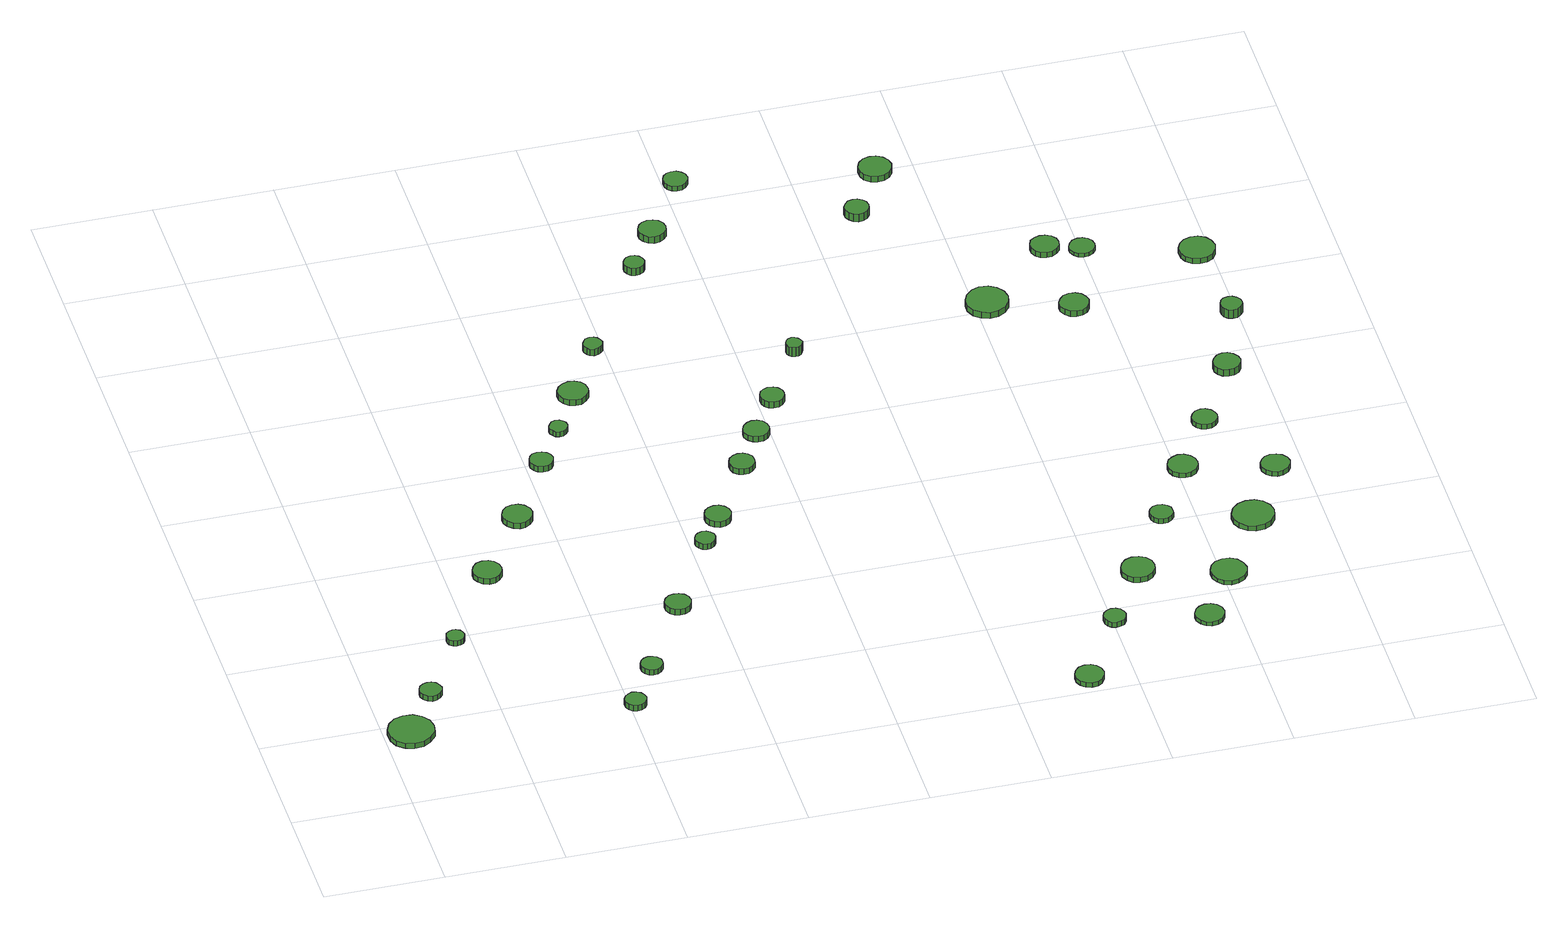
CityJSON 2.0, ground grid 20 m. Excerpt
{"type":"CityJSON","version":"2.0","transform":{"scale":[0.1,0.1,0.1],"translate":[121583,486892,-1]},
"CityObjects":{
"tree1":{"type":"SolitaryVegetationObject","attributes":{"function":"something"},"geometry":[{"type":"MultiSurface","lod":"1","boundaries":[[[0,1,2,3,4,5,6,7,8,9,10,11,12,13,14]],[[15,16,17,18,19,20,21,22,23,24,25,26,27,28,29]],[[0,29,28,1]],[[1,28,27,2]],[[2,27,26,3]],[[3,26,25,4]],[[4,25,24,5]],[[5,24,23,6]],[[6,23,22,7]],[[7,22,21,8]],[[8,21,20,9]],[[9,20,19,10]],[[10,19,18,11]],[[11,18,17,12]],[[12,17,16,13]],[[13,16,15,14]],[[14,15,29,0]]]}]},
"tree2":{"type":"SolitaryVegetationObject","attributes":{"function":"something"},"geometry":[{"type":"MultiSurface","lod":"1","boundaries":[[[30,31,32,33,34,35,36,37,38,39,40,41,42,43,44]],[[45,46,47,48,49,50,51,52,53,54,55,56,57,58,59]],[[30,59,58,31]],[[31,58,57,32]],[[32,57,56,33]],[[33,56,55,34]],[[34,55,54,35]],[[35,54,53,36]],[[36,53,52,37]],[[37,52,51,38]],[[38,51,50,39]],[[39,50,49,40]],[[40,49,48,41]],[[41,48,47,42]],[[42,47,46,43]],[[43,46,45,44]],[[44,45,59,30]]]}]},
"tree3":{"type":"SolitaryVegetationObject","attributes":{"function":"something"},"geometry":[{"type":"MultiSurface","lod":"1","boundaries":[[[60,61,62,63,64,65,66,67,68,69,70,71,72,73,74]],[[75,76,77,78,79,80,81,82,83,84,85,86,87,88,89]],[[60,89,88,61]],[[61,88,87,62]],[[62,87,86,63]],[[63,86,85,64]],[[64,85,84,65]],[[65,84,83,66]],[[66,83,82,67]],[[67,82,81,68]],[[68,81,80,69]],[[69,80,79,70]],[[70,79,78,71]],[[71,78,77,72]],[[72,77,76,73]],[[73,76,75,74]],[[74,75,89,60]]]}]},
"tree4":{"type":"SolitaryVegetationObject","attributes":{"function":"something"},"geometry":[{"type":"MultiSurface","lod":"1","boundaries":[[[90,91,92,93,94,95,96,97,98,99,100,101,102,103,104]],[[105,106,107,108,109,110,111,112,113,114,115,116,117,118,119]],[[90,119,118,91]],[[91,118,117,92]],[[92,117,116,93]],[[93,116,115,94]],[[94,115,114,95]],[[95,114,113,96]],[[96,113,112,97]],[[97,112,111,98]],[[98,111,110,99]],[[99,110,109,100]],[[100,109,108,101]],[[101,108,107,102]],[[102,107,106,103]],[[103,106,105,104]],[[104,105,119,90]]]}]},
"tree5":{"type":"SolitaryVegetationObject","attributes":{"function":"something"},"geometry":[{"type":"MultiSurface","lod":"1","boundaries":[[[120,121,122,123,124,125,126,127,128,129,130,131,132,133,134]],[[135,136,137,138,139,140,141,142,143,144,145,146,147,148,149]],[[120,149,148,121]],[[121,148,147,122]],[[122,147,146,123]],[[123,146,145,124]],[[124,145,144,125]],[[125,144,143,126]],[[126,143,142,127]],[[127,142,141,128]],[[128,141,140,129]],[[129,140,139,130]],[[130,139,138,131]],[[131,138,137,132]],[[132,137,136,133]],[[133,136,135,134]],[[134,135,149,120]]]}]},
"tree6":{"type":"SolitaryVegetationObject","attributes":{"function":"something"},"geometry":[{"type":"MultiSurface","lod":"1","boundaries":[[[150,151,152,153,154,155,156,157,158,159,160,161,162,163,164]],[[165,166,167,168,169,170,171,172,173,174,175,176,177,178,179]],[[150,179,178,151]],[[151,178,177,152]],[[152,177,176,153]],[[153,176,175,154]],[[154,175,174,155]],[[155,174,173,156]],[[156,173,172,157]],[[157,172,171,158]],[[158,171,170,159]],[[159,170,169,160]],[[160,169,168,161]],[[161,168,167,162]],[[162,167,166,163]],[[163,166,165,164]],[[164,165,179,150]]]}]},
"tree7":{"type":"SolitaryVegetationObject","attributes":{"function":"something"},"geometry":[{"type":"MultiSurface","lod":"1","boundaries":[[[180,181,182,183,184,185,186,187,188,189,190,191,192,193,194]],[[195,196,197,198,199,200,201,202,203,204,205,206,207,208,209]],[[180,209,208,181]],[[181,208,207,182]],[[182,207,206,183]],[[183,206,205,184]],[[184,205,204,185]],[[185,204,203,186]],[[186,203,202,187]],[[187,202,201,188]],[[188,201,200,189]],[[189,200,199,190]],[[190,199,198,191]],[[191,198,197,192]],[[192,197,196,193]],[[193,196,195,194]],[[194,195,209,180]]]}]},
"tree8":{"type":"SolitaryVegetationObject","attributes":{"function":"something"},"geometry":[{"type":"MultiSurface","lod":"1","boundaries":[[[210,211,212,213,214,215,216,217,218,219,220,221,222,223,224]],[[225,226,227,228,229,230,231,232,233,234,235,236,237,238,239]],[[210,239,238,211]],[[211,238,237,212]],[[212,237,236,213]],[[213,236,235,214]],[[214,235,234,215]],[[215,234,233,216]],[[216,233,232,217]],[[217,232,231,218]],[[218,231,230,219]],[[219,230,229,220]],[[220,229,228,221]],[[221,228,227,222]],[[222,227,226,223]],[[223,226,225,224]],[[224,225,239,210]]]}]},
"tree9":{"type":"SolitaryVegetationObject","attributes":{"function":"something"},"geometry":[{"type":"MultiSurface","lod":"1","boundaries":[[[240,241,242,243,244,245,246,247,248,249,250,251,252,253,254]],[[255,256,257,258,259,260,261,262,263,264,265,266,267,268,269]],[[240,269,268,241]],[[241,268,267,242]],[[242,267,266,243]],[[243,266,265,244]],[[244,265,264,245]],[[245,264,263,246]],[[246,263,262,247]],[[247,262,261,248]],[[248,261,260,249]],[[249,260,259,250]],[[250,259,258,251]],[[251,258,257,252]],[[252,257,256,253]],[[253,256,255,254]],[[254,255,269,240]]]}]},
"tree10":{"type":"SolitaryVegetationObject","attributes":{"function":"something"},"geometry":[{"type":"MultiSurface","lod":"1","boundaries":[[[270,271,272,273,274,275,276,277,278,279,280,281,282,283,284]],[[285,286,287,288,289,290,291,292,293,294,295,296,297,298,299]],[[270,299,298,271]],[[271,298,297,272]],[[272,297,296,273]],[[273,296,295,274]],[[274,295,294,275]],[[275,294,293,276]],[[276,293,292,277]],[[277,292,291,278]],[[278,291,290,279]],[[279,290,289,280]],[[280,289,288,281]],[[281,288,287,282]],[[282,287,286,283]],[[283,286,285,284]],[[284,285,299,270]]]}]},
"tree11":{"type":"SolitaryVegetationObject","attributes":{"function":"something"},"geometry":[{"type":"MultiSurface","lod":"1","boundaries":[[[300,301,302,303,304,305,306,307,308,309,310,311,312,313,314]],[[315,316,317,318,319,320,321,322,323,324,325,326,327,328,329]],[[300,329,328,301]],[[301,328,327,302]],[[302,327,326,303]],[[303,326,325,304]],[[304,325,324,305]],[[305,324,323,306]],[[306,323,322,307]],[[307,322,321,308]],[[308,321,320,309]],[[309,320,319,310]],[[310,319,318,311]],[[311,318,317,312]],[[312,317,316,313]],[[313,316,315,314]],[[314,315,329,300]]]}]},
"tree12":{"type":"SolitaryVegetationObject","attributes":{"function":"something"},"geometry":[{"type":"MultiSurface","lod":"1","boundaries":[[[330,331,332,333,334,335,336,337,338,339,340,341,342,343,344]],[[345,346,347,348,349,350,351,352,353,354,355,356,357,358,359]],[[330,359,358,331]],[[331,358,357,332]],[[332,357,356,333]],[[333,356,355,334]],[[334,355,354,335]],[[335,354,353,336]],[[336,353,352,337]],[[337,352,351,338]],[[338,351,350,339]],[[339,350,349,340]],[[340,349,348,341]],[[341,348,347,342]],[[342,347,346,343]],[[343,346,345,344]],[[344,345,359,330]]]}]},
"tree13":{"type":"SolitaryVegetationObject","attributes":{"function":"something"},"geometry":[{"type":"MultiSurface","lod":"1","boundaries":[[[360,361,362,363,364,365,366,367,368,369,370,371,372,373,374]],[[375,376,377,378,379,380,381,382,383,384,385,386,387,388,389]],[[360,389,388,361]],[[361,388,387,362]],[[362,387,386,363]],[[363,386,385,364]],[[364,385,384,365]],[[365,384,383,366]],[[366,383,382,367]],[[367,382,381,368]],[[368,381,380,369]],[[369,380,379,370]],[[370,379,378,371]],[[371,378,377,372]],[[372,377,376,373]],[[373,376,375,374]],[[374,375,389,360]]]}]},
"tree14":{"type":"SolitaryVegetationObject","attributes":{"function":"something"},"geometry":[{"type":"MultiSurface","lod":"1","boundaries":[[[390,391,392,393,394,395,396,397,398,399,400,401,402,403,404]],[[405,406,407,408,409,410,411,412,413,414,415,416,417,418,419]],[[390,419,418,391]],[[391,418,417,392]],[[392,417,416,393]],[[393,416,415,394]],[[394,415,414,395]],[[395,414,413,396]],[[396,413,412,397]],[[397,412,411,398]],[[398,411,410,399]],[[399,410,409,400]],[[400,409,408,401]],[[401,408,407,402]],[[402,407,406,403]],[[403,406,405,404]],[[404,405,419,390]]]}]},
"tree15":{"type":"SolitaryVegetationObject","attributes":{"function":"something"},"geometry":[{"type":"MultiSurface","lod":"1","boundaries":[[[420,421,422,423,424,425,426,427,428,429,430,431,432,433,434]],[[435,436,437,438,439,440,441,442,443,444,445,446,447,448,449]],[[420,449,448,421]],[[421,448,447,422]],[[422,447,446,423]],[[423,446,445,424]],[[424,445,444,425]],[[425,444,443,426]],[[426,443,442,427]],[[427,442,441,428]],[[428,441,440,429]],[[429,440,439,430]],[[430,439,438,431]],[[431,438,437,432]],[[432,437,436,433]],[[433,436,435,434]],[[434,435,449,420]]]}]},
"tree16":{"type":"SolitaryVegetationObject","attributes":{"function":"something"},"geometry":[{"type":"MultiSurface","lod":"1","boundaries":[[[450,451,452,453,454,455,456,457,458,459,460,461,462,463,464]],[[465,466,467,468,469,470,471,472,473,474,475,476,477,478,479]],[[450,479,478,451]],[[451,478,477,452]],[[452,477,476,453]],[[453,476,475,454]],[[454,475,474,455]],[[455,474,473,456]],[[456,473,472,457]],[[457,472,471,458]],[[458,471,470,459]],[[459,470,469,460]],[[460,469,468,461]],[[461,468,467,462]],[[462,467,466,463]],[[463,466,465,464]],[[464,465,479,450]]]}]},
"tree17":{"type":"SolitaryVegetationObject","attributes":{"function":"something"},"geometry":[{"type":"MultiSurface","lod":"1","boundaries":[[[480,481,482,483,484,485,486,487,488,489,490,491,492,493,494]],[[495,496,497,498,499,500,501,502,503,504,505,506,507,508,509]],[[480,509,508,481]],[[481,508,507,482]],[[482,507,506,483]],[[483,506,505,484]],[[484,505,504,485]],[[485,504,503,486]],[[486,503,502,487]],[[487,502,501,488]],[[488,501,500,489]],[[489,500,499,490]],[[490,499,498,491]],[[491,498,497,492]],[[492,497,496,493]],[[493,496,495,494]],[[494,495,509,480]]]}]},
"tree18":{"type":"SolitaryVegetationObject","attributes":{"function":"something"},"geometry":[{"type":"MultiSurface","lod":"1","boundaries":[[[510,511,512,513,514,515,516,517,518,519,520,521,522,523,524]],[[525,526,527,528,529,530,531,532,533,534,535,536,537,538,539]],[[510,539,538,511]],[[511,538,537,512]],[[512,537,536,513]],[[513,536,535,514]],[[514,535,534,515]],[[515,534,533,516]],[[516,533,532,517]],[[517,532,531,518]],[[518,531,530,519]],[[519,530,529,520]],[[520,529,528,521]],[[521,528,527,522]],[[522,527,526,523]],[[523,526,525,524]],[[524,525,539,510]]]}]},
"tree19":{"type":"SolitaryVegetationObject","attributes":{"function":"something"},"geometry":[{"type":"MultiSurface","lod":"1","boundaries":[[[540,541,542,543,544,545,546,547,548,549,550,551,552,553,554]],[[555,556,557,558,559,560,561,562,563,564,565,566,567,568,569]],[[540,569,568,541]],[[541,568,567,542]],[[542,567,566,543]],[[543,566,565,544]],[[544,565,564,545]],[[545,564,563,546]],[[546,563,562,547]],[[547,562,561,548]],[[548,561,560,549]],[[549,560,559,550]],[[550,559,558,551]],[[551,558,557,552]],[[552,557,556,553]],[[553,556,555,554]],[[554,555,569,540]]]}]},
"tree20":{"type":"SolitaryVegetationObject","attributes":{"function":"something"},"geometry":[{"type":"MultiSurface","lod":"1","boundaries":[[[570,571,572,573,574,575,576,577,578,579,580,581,582,583,584]],[[585,586,587,588,589,590,591,592,593,594,595,596,597,598,599]],[[570,599,598,571]],[[571,598,597,572]],[[572,597,596,573]],[[573,596,595,574]],[[574,595,594,575]],[[575,594,593,576]],[[576,593,592,577]],[[577,592,591,578]],[[578,591,590,579]],[[579,590,589,580]],[[580,589,588,581]],[[581,588,587,582]],[[582,587,586,583]],[[583,586,585,584]],[[584,585,599,570]]]}]},
"tree21":{"type":"SolitaryVegetationObject","attributes":{"function":"something"},"geometry":[{"type":"MultiSurface","lod":"1","boundaries":[[[600,601,602,603,604,605,606,607,608,609,610,611,612,613,614]],[[615,616,617,618,619,620,621,622,623,624,625,626,627,628,629]],[[600,629,628,601]],[[601,628,627,602]],[[602,627,626,603]],[[603,626,625,604]],[[604,625,624,605]],[[605,624,623,606]],[[606,623,622,607]],[[607,622,621,608]],[[608,621,620,609]],[[609,620,619,610]],[[610,619,618,611]],[[611,618,617,612]],[[612,617,616,613]],[[613,616,615,614]],[[614,615,629,600]]]}]},
"tree22":{"type":"SolitaryVegetationObject","attributes":{"function":"something"},"geometry":[{"type":"MultiSurface","lod":"1","boundaries":[[[630,631,632,633,634,635,636,637,638,639,640,641,642,643,644]],[[645,646,647,648,649,650,651,652,653,654,655,656,657,658,659]],[[630,659,658,631]],[[631,658,657,632]],[[632,657,656,633]],[[633,656,655,634]],[[634,655,654,635]],[[635,654,653,636]],[[636,653,652,637]],[[637,652,651,638]],[[638,651,650,639]],[[639,650,649,640]],[[640,649,648,641]],[[641,648,647,642]],[[642,647,646,643]],[[643,646,645,644]],[[644,645,659,630]]]}]},
"tree23":{"type":"SolitaryVegetationObject","attributes":{"function":"something"},"geometry":[{"type":"MultiSurface","lod":"1","boundaries":[[[660,661,662,663,664,665,666,667,668,669,670,671,672,673,674]],[[675,676,677,678,679,680,681,682,683,684,685,686,687,688,689]],[[660,689,688,661]],[[661,688,687,662]],[[662,687,686,663]],[[663,686,685,664]],[[664,685,684,665]],[[665,684,683,666]],[[666,683,682,667]],[[667,682,681,668]],[[668,681,680,669]],[[669,680,679,670]],[[670,679,678,671]],[[671,678,677,672]],[[672,677,676,673]],[[673,676,675,674]],[[674,675,689,660]]]}]},
"tree24":{"type":"SolitaryVegetationObject","attributes":{"function":"something"},"geometry":[{"type":"MultiSurface","lod":"1","boundaries":[[[690,691,692,693,694,695,696,697,698,699,700,701,702,703,704]],[[705,706,707,708,709,710,711,712,713,714,715,716,717,718,719]],[[690,719,718,691]],[[691,718,717,692]],[[692,717,716,693]],[[693,716,715,694]],[[694,715,714,695]],[[695,714,713,696]],[[696,713,712,697]],[[697,712,711,698]],[[698,711,710,699]],[[699,710,709,700]],[[700,709,708,701]],[[701,708,707,702]],[[702,707,706,703]],[[703,706,705,704]],[[704,705,719,690]]]}]},
"tree25":{"type":"SolitaryVegetationObject","attributes":{"function":"something"},"geometry":[{"type":"MultiSurface","lod":"1","boundaries":[[[720,721,722,723,724,725,726,727,728,729,730,731,732,733,734]],[[735,736,737,738,739,740,741,742,743,744,745,746,747,748,749]],[[720,749,748,721]],[[721,748,747,722]],[[722,747,746,723]],[[723,746,745,724]],[[724,745,744,725]],[[725,744,743,726]],[[726,743,742,727]],[[727,742,741,728]],[[728,741,740,729]],[[729,740,739,730]],[[730,739,738,731]],[[731,738,737,732]],[[732,737,736,733]],[[733,736,735,734]],[[734,735,749,720]]]}]},
"tree26":{"type":"SolitaryVegetationObject","attributes":{"function":"something"},"geometry":[{"type":"MultiSurface","lod":"1","boundaries":[[[750,751,752,753,754,755,756,757,758,759,760,761,762,763,764]],[[765,766,767,768,769,770,771,772,773,774,775,776,777,778,779]],[[750,779,778,751]],[[751,778,777,752]],[[752,777,776,753]],[[753,776,775,754]],[[754,775,774,755]],[[755,774,773,756]],[[756,773,772,757]],[[757,772,771,758]],[[758,771,770,759]],[[759,770,769,760]],[[760,769,768,761]],[[761,768,767,762]],[[762,767,766,763]],[[763,766,765,764]],[[764,765,779,750]]]}]},
"tree27":{"type":"SolitaryVegetationObject","attributes":{"function":"something"},"geometry":[{"type":"MultiSurface","lod":"1","boundaries":[[[780,781,782,783,784,785,786,787,788,789,790,791,792,793,794]],[[795,796,797,798,799,800,801,802,803,804,805,806,807,808,809]],[[780,809,808,781]],[[781,808,807,782]],[[782,807,806,783]],[[783,806,805,784]],[[784,805,804,785]],[[785,804,803,786]],[[786,803,802,787]],[[787,802,801,788]],[[788,801,800,789]],[[789,800,799,790]],[[790,799,798,791]],[[791,798,797,792]],[[792,797,796,793]],[[793,796,795,794]],[[794,795,809,780]]]}]},
"tree28":{"type":"SolitaryVegetationObject","attributes":{"function":"something"},"geometry":[{"type":"MultiSurface","lod":"1","boundaries":[[[810,811,812,813,814,815,816,817,818,819,820,821,822,823,824]],[[825,826,827,828,829,830,831,832,833,834,835,836,837,838,839]],[[810,839,838,811]],[[811,838,837,812]],[[812,837,836,813]],[[813,836,835,814]],[[814,835,834,815]],[[815,834,833,816]],[[816,833,832,817]],[[817,832,831,818]],[[818,831,830,819]],[[819,830,829,820]],[[820,829,828,821]],[[821,828,827,822]],[[822,827,826,823]],[[823,826,825,824]],[[824,825,839,810]]]}]},
"tree29":{"type":"SolitaryVegetationObject","attributes":{"function":"something"},"geometry":[{"type":"MultiSurface","lod":"1","boundaries":[[[840,841,842,843,844,845,846,847,848,849,850,851,852,853,854]],[[855,856,857,858,859,860,861,862,863,864,865,866,867,868,869]],[[840,869,868,841]],[[841,868,867,842]],[[842,867,866,843]],[[843,866,865,844]],[[844,865,864,845]],[[845,864,863,846]],[[846,863,862,847]],[[847,862,861,848]],[[848,861,860,849]],[[849,860,859,850]],[[850,859,858,851]],[[851,858,857,852]],[[852,857,856,853]],[[853,856,855,854]],[[854,855,869,840]]]}]},
"tree30":{"type":"SolitaryVegetationObject","attributes":{"function":"something"},"geometry":[{"type":"MultiSurface","lod":"1","boundaries":[[[870,871,872,873,874,875,876,877,878,879,880,881,882,883,884]],[[885,886,887,888,889,890,891,892,893,894,895,896,897,898,899]],[[870,899,898,871]],[[871,898,897,872]],[[872,897,896,873]],[[873,896,895,874]],[[874,895,894,875]],[[875,894,893,876]],[[876,893,892,877]],[[877,892,891,878]],[[878,891,890,879]],[[879,890,889,880]],[[880,889,888,881]],[[881,888,887,882]],[[882,887,886,883]],[[883,886,885,884]],[[884,885,899,870]]]}]},
"tree31":{"type":"SolitaryVegetationObject","attributes":{"function":"something"},"geometry":[{"type":"MultiSurface","lod":"1","boundaries":[[[900,901,902,903,904,905,906,907,908,909,910,911,912,913,914]],[[915,916,917,918,919,920,921,922,923,924,925,926,927,928,929]],[[900,929,928,901]],[[901,928,927,902]],[[902,927,926,903]],[[903,926,925,904]],[[904,925,924,905]],[[905,924,923,906]],[[906,923,922,907]],[[907,922,921,908]],[[908,921,920,909]],[[909,920,919,910]],[[910,919,918,911]],[[911,918,917,912]],[[912,917,916,913]],[[913,916,915,914]],[[914,915,929,900]]]}]},
"tree32":{"type":"SolitaryVegetationObject","attributes":{"function":"something"},"geometry":[{"type":"MultiSurface","lod":"1","boundaries":[[[930,931,932,933,934,935,936,937,938,939,940,941,942,943,944]],[[945,946,947,948,949,950,951,952,953,954,955,956,957,958,959]],[[930,959,958,931]],[[931,958,957,932]],[[932,957,956,933]],[[933,956,955,934]],[[934,955,954,935]],[[935,954,953,936]],[[936,953,952,937]],[[937,952,951,938]],[[938,951,950,939]],[[939,950,949,940]],[[940,949,948,941]],[[941,948,947,942]],[[942,947,946,943]],[[943,946,945,944]],[[944,945,959,930]]]}]},
"tree33":{"type":"SolitaryVegetationObject","attributes":{"function":"something"},"geometry":[{"type":"MultiSurface","lod":"1","boundaries":[[[960,961,962,963,964,965,966,967,968,969,970,971,972,973,974]],[[975,976,977,978,979,980,981,982,983,984,985,986,987,988,989]],[[960,989,988,961]],[[961,988,987,962]],[[962,987,986,963]],[[963,986,985,964]],[[964,985,984,965]],[[965,984,983,966]],[[966,983,982,967]],[[967,982,981,968]],[[968,981,980,969]],[[969,980,979,970]],[[970,979,978,971]],[[971,978,977,972]],[[972,977,976,973]],[[973,976,975,974]],[[974,975,989,960]]]}]},
"tree34":{"type":"SolitaryVegetationObject","attributes":{"function":"something"},"geometry":[{"type":"MultiSurface","lod":"1","boundaries":[[[990,991,992,993,994,995,996,997,998,999,1000,1001,1002,1003,1004]],[[1005,1006,1007,1008,1009,1010,1011,1012,1013,1014,1015,1016,1017,1018,1019]],[[990,1019,1018,991]],[[991,1018,1017,992]],[[992,1017,1016,993]],[[993,1016,1015,994]],[[994,1015,1014,995]],[[995,1014,1013,996]],[[996,1013,1012,997]],[[997,1012,1011,998]],[[998,1011,1010,999]],[[999,1010,1009,1000]],[[1000,1009,1008,1001]],[[1001,1008,1007,1002]],[[1002,1007,1006,1003]],[[1003,1006,1005,1004]],[[1004,1005,1019,990]]]}]},
"tree35":{"type":"SolitaryVegetationObject","attributes":{"function":"something"},"geometry":[{"type":"MultiSurface","lod":"1","boundaries":[[[1020,1021,1022,1023,1024,1025,1026,1027,1028,1029,1030,1031,1032,1033,1034]],[[1035,1036,1037,1038,1039,1040,1041,1042,1043,1044,1045,1046,1047,1048,1049]],[[1020,1049,1048,1021]],[[1021,1048,1047,1022]],[[1022,1047,1046,1023]],[[1023,1046,1045,1024]],[[1024,1045,1044,1025]],[[1025,1044,1043,1026]],[[1026,1043,1042,1027]],[[1027,1042,1041,1028]],[[1028,1041,1040,1029]],[[1029,1040,1039,1030]],[[1030,1039,1038,1031]],[[1031,1038,1037,1032]],[[1032,1037,1036,1033]],[[1033,1036,1035,1034]],[[1034,1035,1049,1020]]]}]},
"tree36":{"type":"SolitaryVegetationObject","attributes":{"function":"something"},"geometry":[{"type":"MultiSurface","lod":"1","boundaries":[[[1050,1051,1052,1053,1054,1055,1056,1057,1058,1059,1060,1061,1062,1063,1064]],[[1065,1066,1067,1068,1069,1070,1071,1072,1073,1074,1075,1076,1077,1078,1079]],[[1050,1079,1078,1051]],[[1051,1078,1077,1052]],[[1052,1077,1076,1053]],[[1053,1076,1075,1054]],[[1054,1075,1074,1055]],[[1055,1074,1073,1056]],[[1056,1073,1072,1057]],[[1057,1072,1071,1058]],[[1058,1071,1070,1059]],[[1059,1070,1069,1060]],[[1060,1069,1068,1061]],[[1061,1068,1067,1062]],[[1062,1067,1066,1063]],[[1063,1066,1065,1064]],[[1064,1065,1079,1050]]]}]},
"tree37":{"type":"SolitaryVegetationObject","attributes":{"function":"something"},"geometry":[{"type":"MultiSurface","lod":"1","boundaries":[[[1080,1081,1082,1083,1084,1085,1086,1087,1088,1089,1090,1091,1092,1093,1094]],[[1095,1096,1097,1098,1099,1100,1101,1102,1103,1104,1105,1106,1107,1108,1109]],[[1080,1109,1108,1081]],[[1081,1108,1107,1082]],[[1082,1107,1106,1083]],[[1083,1106,1105,1084]],[[1084,1105,1104,1085]],[[1085,1104,1103,1086]],[[1086,1103,1102,1087]],[[1087,1102,1101,1088]],[[1088,1101,1100,1089]],[[1089,1100,1099,1090]],[[1090,1099,1098,1091]],[[1091,1098,1097,1092]],[[1092,1097,1096,1093]],[[1093,1096,1095,1094]],[[1094,1095,1109,1080]]]}]},
"tree38":{"type":"SolitaryVegetationObject","attributes":{"function":"something"},"geometry":[{"type":"MultiSurface","lod":"1","boundaries":[[[1110,1111,1112,1113,1114,1115,1116,1117,1118,1119,1120,1121,1122,1123,1124]],[[1125,1126,1127,1128,1129,1130,1131,1132,1133,1134,1135,1136,1137,1138,1139]],[[1110,1139,1138,1111]],[[1111,1138,1137,1112]],[[1112,1137,1136,1113]],[[1113,1136,1135,1114]],[[1114,1135,1134,1115]],[[1115,1134,1133,1116]],[[1116,1133,1132,1117]],[[1117,1132,1131,1118]],[[1118,1131,1130,1119]],[[1119,1130,1129,1120]],[[1120,1129,1128,1121]],[[1121,1128,1127,1122]],[[1122,1127,1126,1123]],[[1123,1126,1125,1124]],[[1124,1125,1139,1110]]]}]},
"tree39":{"type":"SolitaryVegetationObject","attributes":{"function":"something"},"geometry":[{"type":"MultiSurface","lod":"1","boundaries":[[[1140,1141,1142,1143,1144,1145,1146,1147,1148,1149,1150,1151,1152,1153,1154]],[[1155,1156,1157,1158,1159,1160,1161,1162,1163,1164,1165,1166,1167,1168,1169]],[[1140,1169,1168,1141]],[[1141,1168,1167,1142]],[[1142,1167,1166,1143]],[[1143,1166,1165,1144]],[[1144,1165,1164,1145]],[[1145,1164,1163,1146]],[[1146,1163,1162,1147]],[[1147,1162,1161,1148]],[[1148,1161,1160,1149]],[[1149,1160,1159,1150]],[[1150,1159,1158,1151]],[[1151,1158,1157,1152]],[[1152,1157,1156,1153]],[[1153,1156,1155,1154]],[[1154,1155,1169,1140]]]}]},
"tree40":{"type":"SolitaryVegetationObject","attributes":{"function":"something"},"geometry":[{"type":"MultiSurface","lod":"1","boundaries":[[[1170,1171,1172,1173,1174,1175,1176,1177,1178,1179,1180,1181,1182,1183,1184]],[[1185,1186,1187,1188,1189,1190,1191,1192,1193,1194,1195,1196,1197,1198,1199]],[[1170,1199,1198,1171]],[[1171,1198,1197,1172]],[[1172,1197,1196,1173]],[[1173,1196,1195,1174]],[[1174,1195,1194,1175]],[[1175,1194,1193,1176]],[[1176,1193,1192,1177]],[[1177,1192,1191,1178]],[[1178,1191,1190,1179]],[[1179,1190,1189,1180]],[[1180,1189,1188,1181]],[[1181,1188,1187,1182]],[[1182,1187,1186,1183]],[[1183,1186,1185,1184]],[[1184,1185,1199,1170]]]}]}
},
"vertices":[
[82,173,16],[79,188,16],[69,201,16],[56,209,16],[40,210,16],[25,206,16],[13,195,16],[7,181,16],[7,165,16],[13,150,16],[25,140,16],[40,135,16],[56,137,16],[69,145,16],[79,157,16],[79,157,6],[69,145,6],[56,137,6],[40,135,6],[25,140,6],[13,150,6],[7,165,6],[7,181,6],[13,195,6],[25,206,6],[40,210,6],[56,209,6],[69,201,6],[79,188,6],[82,173,6],
[120,266,16],[118,273,16],[113,280,16],[107,284,16],[99,284,16],[92,282,16],[86,277,16],[83,270,16],[83,262,16],[86,255,16],[92,250,16],[99,247,16],[107,248,16],[113,252,16],[118,258,16],[118,258,6],[113,252,6],[107,248,6],[99,247,6],[92,250,6],[86,255,6],[83,262,6],[83,270,6],[86,277,6],[92,282,6],[99,284,6],[107,284,6],[113,280,6],[118,273,6],[120,266,6],
[191,391,16],[189,397,16],[186,402,16],[180,406,16],[174,406,16],[168,404,16],[163,400,16],[161,394,16],[161,388,16],[163,382,16],[168,378,16],[174,376,16],[180,377,16],[186,380,16],[189,385,16],[189,385,6],[186,380,6],[180,377,6],[174,376,6],[168,378,6],[163,382,6],[161,388,6],[161,394,6],[163,400,6],[168,404,6],[174,406,6],[180,406,6],[186,402,6],[189,397,6],[191,391,6],
[292,542,17],[290,552,17],[284,560,17],[276,565,17],[266,566,17],[256,563,17],[249,556,17],[245,547,17],[245,537,17],[249,528,17],[256,521,17],[266,518,17],[276,519,17],[284,524,17],[290,532,17],[290,532,6],[284,524,6],[276,519,6],[266,518,6],[256,521,6],[249,528,6],[245,537,6],[245,547,6],[249,556,6],[256,563,6],[266,566,6],[276,565,6],[284,560,6],[290,552,6],[292,542,6],
[428,156,17],[426,163,17],[422,169,17],[415,173,17],[408,174,17],[401,171,17],[395,166,17],[392,160,17],[392,152,17],[395,145,17],[401,140,17],[408,138,17],[415,139,17],[422,142,17],[426,148,17],[426,148,6],[422,142,6],[415,139,6],[408,138,6],[401,140,6],[395,145,6],[392,152,6],[392,160,6],[395,166,6],[401,171,6],[408,174,6],[415,173,6],[422,169,6],[426,163,6],[428,156,6],
[477,240,16],[476,247,16],[471,254,16],[465,257,16],[457,258,16],[450,256,16],[444,251,16],[441,244,16],[441,236,16],[444,229,16],[450,224,16],[457,222,16],[465,223,16],[471,227,16],[476,233,16],[476,233,6],[471,227,6],[465,223,6],[457,222,6],[450,224,6],[444,229,6],[441,236,6],[441,244,6],[444,251,6],[450,256,6],[457,258,6],[465,257,6],[471,254,6],[476,247,6],[477,240,6],
[378,670,17],[375,680,17],[369,689,17],[360,694,17],[350,695,17],[340,692,17],[332,685,17],[328,675,17],[328,665,17],[332,656,17],[340,649,17],[350,645,17],[360,646,17],[369,652,17],[375,660,17],[375,660,6],[369,652,6],[360,646,6],[350,645,6],[340,649,6],[332,656,6],[328,665,6],[328,675,6],[332,685,6],[340,692,6],[350,695,6],[360,694,6],[369,689,6],[375,680,6],[378,670,6],
[562,383,17],[560,392,17],[555,399,17],[547,403,17],[538,404,17],[530,402,17],[523,396,17],[519,388,17],[519,379,17],[523,370,17],[530,364,17],[538,362,17],[547,363,17],[555,367,17],[560,374,17],[560,374,6],[555,367,6],[547,363,6],[538,362,6],[530,364,6],[523,370,6],[519,379,6],[519,388,6],[523,396,6],[530,402,6],[538,404,6],[547,403,6],[555,399,6],[560,392,6],[562,383,6],
[446,798,17],[444,806,17],[439,812,17],[432,816,17],[424,817,17],[416,815,17],[410,809,17],[407,802,17],[407,794,17],[410,786,17],[416,781,17],[424,778,17],[432,779,17],[439,783,17],[444,790,17],[444,790,6],[439,783,6],[432,779,6],[424,778,6],[416,781,6],[410,786,6],[407,794,6],[407,802,6],[410,809,6],[416,815,6],[424,817,6],[432,816,6],[439,812,6],[444,806,6],[446,798,6],
[490,875,16],[489,882,16],[485,887,16],[480,890,16],[473,891,16],[467,889,16],[463,884,16],[460,878,16],[460,872,16],[463,866,16],[467,862,16],[473,860,16],[480,861,16],[485,864,16],[489,869,16],[489,869,6],[485,864,6],[480,861,6],[473,860,6],[467,862,6],[463,866,6],[460,872,6],[460,878,6],[463,884,6],[467,889,6],[473,891,6],[480,890,6],[485,887,6],[489,882,6],[490,875,6],
[643,533,17],[641,540,17],[637,545,17],[631,549,17],[624,550,17],[617,547,17],[612,543,17],[609,536,17],[609,529,17],[612,523,17],[617,518,17],[624,516,17],[631,516,17],[637,520,17],[641,526,17],[641,526,6],[637,520,6],[631,516,6],[624,516,6],[617,518,6],[612,523,6],[609,529,6],[609,536,6],[612,543,6],[617,547,6],[624,550,6],[631,549,6],[637,545,6],[641,540,6],[643,533,6],
[546,957,17],[544,968,17],[538,976,17],[529,981,17],[519,982,17],[509,979,17],[501,972,17],[496,963,17],[496,952,17],[501,942,17],[509,935,17],[519,932,17],[529,933,17],[538,939,17],[544,947,17],[544,947,6],[538,939,6],[529,933,6],[519,932,6],[509,935,6],[501,942,6],[496,952,6],[496,963,6],[501,972,6],[509,979,6],[519,982,6],[529,981,6],[538,976,6],[544,968,6],[546,957,6],
[683,588,17],[681,597,17],[676,604,17],[668,609,17],[659,610,17],[650,607,17],[643,601,17],[640,593,17],[640,584,17],[643,575,17],[650,569,17],[659,566,17],[668,567,17],[676,572,17],[681,579,17],[681,579,6],[676,572,6],[668,567,6],[659,566,6],[650,569,6],[643,575,6],[640,584,6],[640,593,6],[643,601,6],[650,607,6],[659,610,6],[668,609,6],[676,604,6],[681,597,6],[683,588,6],
[599,1066,19],[597,1072,19],[593,1078,19],[588,1081,19],[581,1082,19],[574,1080,19],[570,1075,19],[567,1069,19],[567,1063,19],[570,1056,19],[574,1052,19],[581,1050,19],[588,1051,19],[593,1054,19],[597,1059,19],[597,1059,6],[593,1054,6],[588,1051,6],[581,1050,6],[574,1052,6],[570,1056,6],[567,1063,6],[567,1069,6],[570,1075,6],[574,1080,6],[581,1082,6],[588,1081,6],[593,1078,6],[597,1072,6],[599,1066,6],
[754,710,17],[753,719,17],[747,726,17],[740,730,17],[731,731,17],[723,728,17],[716,722,17],[713,714,17],[713,706,17],[716,698,17],[723,692,17],[731,689,17],[740,690,17],[747,694,17],[753,701,17],[753,701,6],[747,694,6],[740,690,6],[731,689,6],[723,692,6],[716,698,6],[713,706,6],[713,714,6],[716,722,6],[723,728,6],[731,731,6],[740,730,6],[747,726,6],[753,719,6],[754,710,6],
[799,786,17],[797,795,17],[792,803,17],[784,807,17],[775,808,17],[767,805,17],[760,799,17],[756,791,17],[756,782,17],[760,774,17],[767,768,17],[775,765,17],[784,766,17],[792,770,17],[797,778,17],[797,778,6],[792,770,6],[784,766,6],[775,765,6],[767,768,6],[760,774,6],[756,782,6],[756,791,6],[760,799,6],[767,805,6],[775,808,6],[784,807,6],[792,803,6],[797,795,6],[799,786,6],
[718,1252,20],[716,1259,20],[712,1265,20],[706,1268,20],[699,1269,20],[692,1267,20],[687,1262,20],[684,1256,20],[684,1249,20],[687,1242,20],[692,1237,20],[699,1235,20],[706,1236,20],[712,1239,20],[716,1245,20],[716,1245,6],[712,1239,6],[706,1236,6],[699,1235,6],[692,1237,6],[687,1242,6],[684,1249,6],[684,1256,6],[687,1262,6],[692,1267,6],[699,1269,6],[706,1268,6],[712,1265,6],[716,1259,6],[718,1252,6],
[844,864,18],[843,872,18],[838,879,18],[831,883,18],[822,884,18],[814,881,18],[808,876,18],[805,868,18],[805,860,18],[808,852,18],[814,847,18],[822,844,18],[831,845,18],[838,849,18],[843,856,18],[843,856,6],[838,849,6],[831,845,6],[822,844,6],[814,847,6],[808,852,6],[805,860,6],[805,868,6],[808,876,6],[814,881,6],[822,884,6],[831,883,6],[838,879,6],[843,872,6],[844,864,6],
[1149,33,16],[1147,43,16],[1141,51,16],[1133,56,16],[1123,57,16],[1113,54,16],[1106,47,16],[1102,38,16],[1102,28,16],[1106,19,16],[1113,12,16],[1123,9,16],[1133,10,16],[1141,15,16],[1147,23,16],[1147,23,7],[1141,15,7],[1133,10,7],[1123,9,7],[1113,12,7],[1106,19,7],[1102,28,7],[1102,38,7],[1106,47,7],[1113,54,7],[1123,57,7],[1133,56,7],[1141,51,7],[1147,43,7],[1149,33,7],
[774,1331,19],[772,1340,19],[766,1348,19],[758,1352,19],[749,1353,19],[740,1350,19],[733,1344,19],[729,1335,19],[729,1326,19],[733,1317,19],[740,1311,19],[749,1308,19],[758,1309,19],[766,1314,19],[772,1321,19],[772,1321,6],[766,1314,6],[758,1309,6],[749,1308,6],[740,1311,6],[733,1317,6],[729,1326,6],[729,1335,6],[733,1344,6],[740,1350,6],[749,1353,6],[758,1352,6],[766,1348,6],[772,1340,6],[774,1331,6],
[905,978,24],[903,984,24],[900,988,24],[895,991,24],[890,992,24],[884,990,24],[880,986,24],[878,981,24],[878,975,24],[880,970,24],[884,967,24],[890,965,24],[895,965,24],[900,968,24],[903,973,24],[903,973,6],[900,968,6],[895,965,6],[890,965,6],[884,967,6],[880,970,6],[878,975,6],[878,981,6],[880,986,6],[884,990,6],[890,992,6],[895,991,6],[900,988,6],[903,984,6],[905,978,6],
[1222,168,17],[1220,176,17],[1216,182,17],[1209,186,17],[1201,187,17],[1194,184,17],[1188,179,17],[1185,172,17],[1185,164,17],[1188,157,17],[1194,152,17],[1201,150,17],[1209,151,17],[1216,154,17],[1220,161,17],[1220,161,7],[1216,154,7],[1209,151,7],[1201,150,7],[1194,152,7],[1188,157,7],[1185,164,7],[1185,172,7],[1188,179,7],[1194,184,7],[1201,187,7],[1209,186,7],[1216,182,7],[1220,176,7],[1222,168,7],
[842,1449,16],[840,1458,16],[835,1464,16],[828,1469,16],[819,1469,16],[811,1467,16],[805,1461,16],[802,1454,16],[802,1445,16],[805,1437,16],[811,1432,16],[819,1429,16],[828,1430,16],[835,1434,16],[840,1441,16],[840,1441,7],[835,1434,7],[828,1430,7],[819,1429,7],[811,1432,7],[805,1437,7],[802,1445,7],[802,1454,7],[805,1461,7],[811,1467,7],[819,1469,7],[828,1469,7],[835,1464,7],[840,1458,7],[842,1449,7],
[1299,280,17],[1297,291,17],[1290,301,17],[1280,307,17],[1268,308,17],[1257,304,17],[1249,296,17],[1244,286,17],[1244,274,17],[1249,264,17],[1257,256,17],[1268,253,17],[1280,254,17],[1290,260,17],[1297,269,17],[1297,269,7],[1290,260,7],[1280,254,7],[1268,253,7],[1257,256,7],[1249,264,7],[1244,274,7],[1244,286,7],[1249,296,7],[1257,304,7],[1268,308,7],[1280,307,7],[1290,301,7],[1297,291,7],[1299,280,7],
[1376,138,15],[1374,148,15],[1368,156,15],[1359,161,15],[1349,162,15],[1340,159,15],[1333,153,15],[1328,143,15],[1328,133,15],[1333,124,15],[1340,117,15],[1349,114,15],[1359,115,15],[1368,120,15],[1374,129,15],[1374,129,7],[1368,120,7],[1359,115,7],[1349,114,7],[1340,117,7],[1333,124,7],[1328,133,7],[1328,143,7],[1333,153,7],[1340,159,7],[1349,162,7],[1359,161,7],[1368,156,7],[1374,148,7],[1376,138,7],
[1364,411,16],[1363,419,16],[1358,425,16],[1351,429,16],[1343,430,16],[1335,428,16],[1329,422,16],[1326,415,16],[1326,407,16],[1329,400,16],[1335,394,16],[1343,392,16],[1351,392,16],[1358,397,16],[1363,403,16],[1363,403,7],[1358,397,7],[1351,392,7],[1343,392,7],[1335,394,7],[1329,400,7],[1326,407,7],[1326,415,7],[1329,422,7],[1335,428,7],[1343,430,7],[1351,429,7],[1358,425,7],[1363,419,7],[1364,411,7],
[1100,1297,22],[1098,1306,22],[1093,1312,22],[1086,1316,22],[1078,1317,22],[1070,1315,22],[1064,1309,22],[1060,1302,22],[1060,1293,22],[1064,1286,22],[1070,1280,22],[1078,1277,22],[1086,1278,22],[1093,1282,22],[1098,1289,22],[1098,1289,7],[1093,1282,7],[1086,1278,7],[1078,1277,7],[1070,1280,7],[1064,1286,7],[1060,1293,7],[1060,1302,7],[1064,1309,7],[1070,1315,7],[1078,1317,7],[1086,1316,7],[1093,1312,7],[1098,1306,7],[1100,1297,7],
[1440,239,15],[1437,251,15],[1430,262,15],[1419,268,15],[1407,269,15],[1395,265,15],[1386,257,15],[1381,245,15],[1381,233,15],[1386,222,15],[1395,213,15],[1407,209,15],[1419,211,15],[1430,217,15],[1437,227,15],[1437,227,7],[1430,217,7],[1419,211,7],[1407,209,7],[1395,213,7],[1386,222,7],[1381,233,7],[1381,245,7],[1386,257,7],[1395,265,7],[1407,269,7],[1419,268,7],[1430,262,7],[1437,251,7],[1440,239,7],
[1254,1015,18],[1251,1029,18],[1242,1041,18],[1230,1048,18],[1215,1050,18],[1202,1045,18],[1191,1035,18],[1185,1022,18],[1185,1008,18],[1191,994,18],[1202,985,18],[1215,980,18],[1230,982,18],[1242,989,18],[1251,1001,18],[1251,1001,6],[1242,989,6],[1230,982,6],[1215,980,6],[1202,985,6],[1191,994,6],[1185,1008,6],[1185,1022,6],[1191,1035,6],[1202,1045,6],[1215,1050,6],[1230,1048,6],[1242,1041,6],[1251,1029,6],[1254,1015,6],
[1164,1396,18],[1161,1407,18],[1155,1416,18],[1145,1422,18],[1134,1423,18],[1123,1420,18],[1114,1412,18],[1110,1402,18],[1110,1390,18],[1114,1380,18],[1123,1372,18],[1134,1369,18],[1145,1370,18],[1155,1376,18],[1161,1385,18],[1161,1385,7],[1155,1376,7],[1145,1370,7],[1134,1369,7],[1123,1372,7],[1114,1380,7],[1110,1390,7],[1110,1402,7],[1114,1412,7],[1123,1420,7],[1134,1423,7],[1145,1422,7],[1155,1416,7],[1161,1407,7],[1164,1396,7],
[1435,523,16],[1433,533,16],[1427,541,16],[1418,547,16],[1408,548,16],[1398,544,16],[1390,538,16],[1386,528,16],[1386,518,16],[1390,508,16],[1398,501,16],[1408,498,16],[1418,499,16],[1427,504,16],[1433,513,16],[1433,513,7],[1427,504,7],[1418,499,7],[1408,498,7],[1398,501,7],[1390,508,7],[1386,518,7],[1386,528,7],[1390,538,7],[1398,544,7],[1408,548,7],[1418,547,7],[1427,541,7],[1433,533,7],[1435,523,7],
[1520,369,17],[1517,383,17],[1508,395,17],[1496,402,17],[1481,403,17],[1468,399,17],[1457,389,17],[1451,376,17],[1451,362,17],[1457,349,17],[1468,339,17],[1481,335,17],[1496,336,17],[1508,343,17],[1517,355,17],[1517,355,7],[1508,343,7],[1496,336,7],[1481,335,7],[1468,339,7],[1457,349,7],[1451,362,7],[1451,376,7],[1457,389,7],[1468,399,7],[1481,403,7],[1496,402,7],[1508,395,7],[1517,383,7],[1520,369,7],
[1377,975,16],[1374,985,16],[1369,993,16],[1360,998,16],[1350,999,16],[1340,996,16],[1333,989,16],[1328,980,16],[1328,970,16],[1333,961,16],[1340,954,16],[1350,951,16],[1360,952,16],[1369,957,16],[1374,965,16],[1374,965,5],[1369,957,5],[1360,952,5],[1350,951,5],[1340,954,5],[1333,961,5],[1328,970,5],[1328,980,5],[1333,989,5],[1340,996,5],[1350,999,5],[1360,998,5],[1369,993,5],[1374,985,5],[1377,975,5],
[1497,634,15],[1495,642,15],[1490,649,15],[1482,654,15],[1474,655,15],[1465,652,15],[1459,646,15],[1455,638,15],[1455,629,15],[1459,621,15],[1465,615,15],[1474,613,15],[1482,614,15],[1490,618,15],[1495,625,15],[1495,625,6],[1490,618,6],[1482,614,6],[1474,613,6],[1465,615,6],[1459,621,6],[1455,629,6],[1455,638,6],[1459,646,6],[1465,652,6],[1474,655,6],[1482,654,6],[1490,649,6],[1495,642,6],[1497,634,6],
[1369,1132,17],[1367,1142,17],[1361,1150,17],[1352,1154,17],[1343,1155,17],[1333,1152,17],[1326,1146,17],[1322,1137,17],[1322,1127,17],[1326,1118,17],[1333,1112,17],[1343,1109,17],[1352,1110,17],[1361,1115,17],[1367,1122,17],[1367,1122,7],[1361,1115,7],[1352,1110,7],[1343,1109,7],[1333,1112,7],[1326,1118,7],[1322,1127,7],[1322,1137,7],[1326,1146,7],[1333,1152,7],[1343,1155,7],[1352,1154,7],[1361,1150,7],[1367,1142,7],[1369,1132,7],
[1578,489,15],[1576,498,15],[1570,506,15],[1561,511,15],[1551,512,15],[1542,509,15],[1535,503,15],[1530,494,15],[1530,484,15],[1535,474,15],[1542,468,15],[1551,465,15],[1561,466,15],[1570,471,15],[1576,479,15],[1576,479,6],[1570,471,6],[1561,466,6],[1551,465,6],[1542,468,6],[1535,474,6],[1530,484,6],[1530,494,6],[1535,503,6],[1542,509,6],[1551,512,6],[1561,511,6],[1570,506,6],[1576,498,6],[1578,489,6],
[1424,1116,14],[1422,1125,14],[1417,1132,14],[1409,1136,14],[1401,1137,14],[1392,1134,14],[1386,1128,14],[1382,1120,14],[1382,1112,14],[1386,1104,14],[1392,1098,14],[1401,1095,14],[1409,1096,14],[1417,1100,14],[1422,1107,14],[1422,1107,7],[1417,1100,7],[1409,1096,7],[1401,1095,7],[1392,1098,7],[1386,1104,7],[1382,1112,7],[1382,1120,7],[1386,1128,7],[1392,1134,7],[1401,1137,7],[1409,1136,7],[1417,1132,7],[1422,1125,7],[1424,1116,7],
[1569,759,19],[1567,768,19],[1561,776,19],[1553,781,19],[1544,782,19],[1535,779,19],[1528,772,19],[1524,764,19],[1524,754,19],[1528,746,19],[1535,739,19],[1544,737,19],[1553,738,19],[1561,742,19],[1567,750,19],[1567,750,6],[1561,742,6],[1553,738,6],[1544,737,6],[1535,739,6],[1528,746,6],[1524,754,6],[1524,764,6],[1528,772,6],[1535,779,6],[1544,782,6],[1553,781,6],[1561,776,6],[1567,768,6],[1569,759,6],
[1609,900,22],[1608,907,22],[1603,913,22],[1597,917,22],[1590,918,22],[1582,916,22],[1577,911,22],[1574,904,22],[1574,896,22],[1577,889,22],[1582,884,22],[1590,882,22],[1597,883,22],[1603,887,22],[1608,893,22],[1608,893,5],[1603,887,5],[1597,883,5],[1590,882,5],[1582,884,5],[1577,889,5],[1574,896,5],[1574,904,5],[1577,911,5],[1582,916,5],[1590,918,5],[1597,917,5],[1603,913,5],[1608,907,5],[1609,900,5],
[1608,1061,16],[1605,1074,16],[1598,1084,16],[1587,1090,16],[1575,1091,16],[1563,1087,16],[1554,1079,16],[1549,1068,16],[1549,1055,16],[1554,1044,16],[1563,1036,16],[1575,1032,16],[1587,1033,16],[1598,1039,16],[1605,1049,16],[1605,1049,6],[1598,1039,6],[1587,1033,6],[1575,1032,6],[1563,1036,6],[1554,1044,6],[1549,1055,6],[1549,1068,6],[1554,1079,6],[1563,1087,6],[1575,1091,6],[1587,1090,6],[1598,1084,6],[1605,1074,6],[1608,1061,6]
]}
